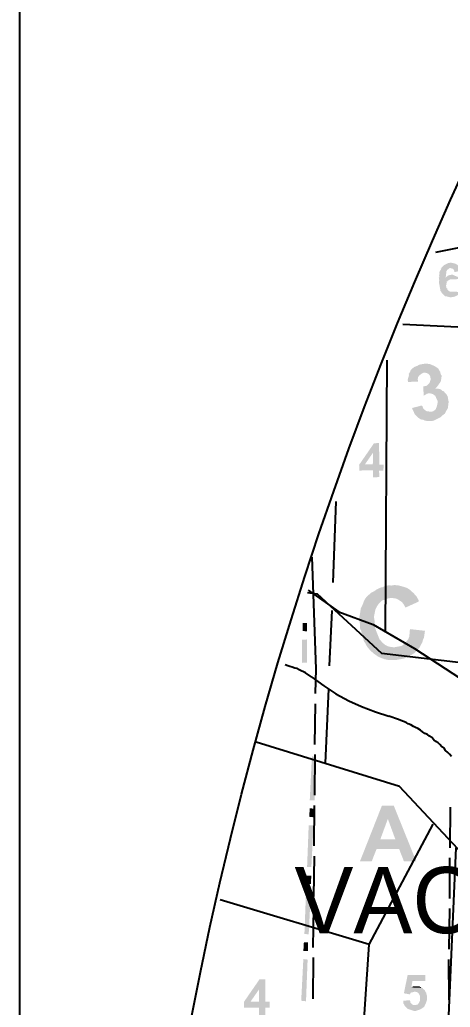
# Model space of a CAD drawing. Header units: metres. Extents: x 297 to 3998, y 336 to 1712.
# Drawn here: x 2798.4 to 2856.9, y 1105.3 to 1239.6 of the extents above; entities that cross this region are included whole.
import ezdxf

# ---------------------------------------------------------------- set-up
doc = ezdxf.new("R2010")
doc.units = ezdxf.units.M
doc.header["$MEASUREMENT"] = 0
doc.styles.get("Standard").update_dxf_attribs({"font": 'CENSCBK.TTF'})

msp = doc.modelspace()

# ---------------------------------------------------------------- hatches: boundary and pattern name
at = {"linetype": 'Continuous'}
for points in [[(2855.692, 1205.869), (2855.71, 1205.774), (2855.614, 1205.756), (2855.632, 1205.661), (2855.554, 1205.548), (2855.477, 1205.435), (2855.416, 1205.227), (2855.452, 1205.037), (2855.374, 1204.924), (2855.426, 1204.639), (2855.349, 1204.526), (2855.384, 1204.335), (2855.401, 1204.24), (2855.376, 1203.842), (2855.429, 1203.556), (2855.499, 1203.175), (2855.552, 1202.89), (2855.587, 1202.699), (2855.7, 1202.622), (2855.717, 1202.526), (2855.96, 1202.276), (2856.203, 1202.025), (2856.506, 1201.983), (2856.922, 1201.863), (2857.208, 1201.915), (2857.494, 1201.968), (2857.857, 1202.133), (2858.107, 1202.376), (2858.185, 1202.489), (2858.263, 1202.602), (2856.972, 1202.659), (2856.877, 1202.642), (2856.765, 1202.719), (2856.539, 1202.875), (2856.504, 1203.065), (2856.391, 1203.143), (2856.321, 1203.524), (2856.399, 1203.636), (2856.381, 1203.732), (2856.441, 1203.94), (2856.424, 1204.035), (2856.519, 1204.052), (2856.597, 1204.165), (2856.692, 1204.183), (2856.865, 1204.313), (2856.96, 1204.331), (2858.137, 1204.351), (2858.12, 1204.446), (2858.007, 1204.523), (2856.241, 1204.493), (2856.301, 1204.701), (2856.343, 1205.004), (2856.369, 1205.403), (2856.524, 1205.628), (2856.87, 1205.889), (2856.982, 1205.811)], [(2857.032, 1206.608), (2856.937, 1206.59), (2856.652, 1206.538), (2856.288, 1206.372), (2856.02, 1206.225), (2855.77, 1205.982), (2855.692, 1205.869), (2856.982, 1205.811), (2857.285, 1205.769), (2857.433, 1205.501), (2857.468, 1205.31), (2858.325, 1205.468), (2858.308, 1205.563), (2858.142, 1205.927), (2857.995, 1206.195), (2857.656, 1206.428), (2857.24, 1206.548), (2857.145, 1206.53)], [(2857.045, 1204.937), (2856.664, 1204.867), (2856.318, 1204.606), (2856.241, 1204.493), (2858.007, 1204.523), (2857.99, 1204.619), (2857.669, 1204.756), (2857.348, 1204.894), (2857.235, 1204.972)], [(2853.082, 1192.788), (2852.987, 1192.77), (2852.701, 1192.717), (2852.433, 1192.57), (2851.975, 1192.387), (2851.551, 1192.013), (2851.413, 1191.693), (2851.258, 1191.467), (2851.293, 1191.277), (2853.292, 1191.645), (2853.596, 1191.603), (2853.804, 1191.542), (2854.029, 1191.387), (2854.177, 1191.119), (2854.247, 1190.738), (2854.187, 1190.53), (2854.127, 1190.322), (2853.972, 1190.097), (2853.799, 1189.966), (2853.721, 1189.854), (2853.245, 1189.766), (2853.283, 1188.493), (2853.551, 1188.641), (2853.724, 1188.771), (2853.914, 1188.806), (2855.818, 1189.157), (2855.688, 1189.33), (2855.48, 1189.39), (2855.272, 1189.45), (2854.874, 1189.475), (2855.202, 1189.831), (2855.357, 1190.057), (2855.59, 1190.395), (2855.65, 1190.603), (2855.693, 1190.906), (2855.735, 1191.209), (2855.588, 1191.477), (2855.535, 1191.763), (2855.405, 1191.936), (2855.257, 1192.204), (2855.031, 1192.359), (2854.806, 1192.515), (2854.485, 1192.652), (2854.164, 1192.79), (2853.861, 1192.833), (2853.558, 1192.875), (2853.272, 1192.823)], [(2851.293, 1191.277), (2851.233, 1191.069), (2851.113, 1190.653), (2851.165, 1190.367), (2852.533, 1190.422), (2852.481, 1190.708), (2852.523, 1191.011), (2852.679, 1191.237), (2852.852, 1191.367), (2853.024, 1191.497), (2853.292, 1191.645)], [(2855.818, 1189.157), (2853.914, 1188.806), (2854.104, 1188.842), (2854.52, 1188.721), (2854.859, 1188.488), (2855.024, 1188.125), (2855.189, 1187.762), (2855.164, 1187.363), (2855.044, 1186.947), (2854.906, 1186.627), (2854.561, 1186.366), (2854.275, 1186.314), (2856.482, 1186.622), (2856.56, 1186.735), (2856.602, 1187.038), (2856.645, 1187.341), (2856.688, 1187.644), (2856.635, 1187.93), (2856.582, 1188.215), (2856.547, 1188.406), (2856.399, 1188.674), (2856.156, 1188.924), (2856.026, 1189.097)], [(2853.035, 1187.168), (2851.719, 1186.827), (2851.737, 1186.732), (2851.902, 1186.369), (2852.068, 1186.005), (2852.311, 1185.755), (2852.554, 1185.504), (2852.892, 1185.271), (2853.195, 1185.229), (2853.516, 1185.091), (2853.914, 1185.066), (2854.313, 1185.041), (2854.598, 1185.093), (2854.961, 1185.259), (2855.23, 1185.407), (2855.593, 1185.572), (2855.843, 1185.815), (2856.189, 1186.076), (2856.327, 1186.396), (2856.482, 1186.622), (2854.275, 1186.314), (2853.972, 1186.356), (2853.669, 1186.399), (2853.443, 1186.554), (2853.2, 1186.805), (2853.165, 1186.995)], [(2847.218, 1182.059), (2846.534, 1182.031), (2844.515, 1179.1), (2844.56, 1178.32), (2846.421, 1178.368), (2846.406, 1177.381), (2847.281, 1177.444), (2847.218, 1178.318), (2847.807, 1178.328), (2847.857, 1179.125), (2847.268, 1179.115), (2845.294, 1179.145), (2846.381, 1180.723)], [(2847.218, 1182.059), (2846.381, 1180.723), (2846.376, 1179.147), (2845.294, 1179.145), (2847.268, 1179.115)], [(2848.296, 1162.669), (2848.01, 1162.616), (2847.742, 1162.469), (2847.456, 1162.416), (2847.093, 1162.251), (2846.825, 1162.103), (2846.652, 1161.972), (2846.384, 1161.825), (2846.116, 1161.677), (2845.692, 1161.303), (2845.364, 1160.948), (2845.149, 1160.514), (2844.951, 1159.986), (2844.735, 1159.552), (2844.65, 1158.946), (2844.548, 1158.435), (2844.54, 1157.941), (2844.645, 1157.37), (2844.655, 1156.781), (2844.803, 1156.513), (2844.856, 1156.227), (2844.908, 1155.942), (2844.961, 1155.656), (2845.109, 1155.388), (2845.162, 1155.102), (2845.292, 1154.929), (2845.44, 1154.661), (2845.588, 1154.393), (2845.718, 1154.22), (2846.091, 1153.797), (2846.56, 1153.391), (2847.011, 1153.081), (2847.444, 1152.865), (2847.973, 1152.667), (2848.484, 1152.564), (2849.073, 1152.575), (2849.566, 1152.567), (2850.138, 1152.672), (2850.614, 1152.76), (2851.167, 1152.96), (2851.608, 1153.239), (2852.049, 1153.517), (2852.455, 1153.985), (2852.628, 1154.116), (2852.783, 1154.341), (2852.921, 1154.662), (2853.076, 1154.887), (2849.631, 1154.351), (2849.536, 1154.333), (2849.251, 1154.281), (2848.947, 1154.323), (2848.644, 1154.366), (2848.436, 1154.426), (2848.003, 1154.641), (2847.647, 1154.97), (2847.274, 1155.393), (2847.091, 1155.852), (2846.908, 1156.31), (2846.707, 1156.864), (2846.637, 1157.245), (2846.627, 1157.833), (2846.522, 1158.405), (2846.625, 1158.916), (2846.727, 1159.427), (2846.943, 1159.86), (2847.253, 1160.311), (2847.426, 1160.442), (2847.677, 1160.685), (2847.962, 1160.737), (2848.23, 1160.885), (2848.516, 1160.938), (2851.926, 1161.665), (2851.701, 1161.82), (2851.457, 1162.07), (2851.119, 1162.303), (2850.799, 1162.441), (2850.383, 1162.561), (2849.967, 1162.682), (2849.664, 1162.724), (2849.265, 1162.749), (2848.884, 1162.679), (2848.581, 1162.722)], [(2851.926, 1161.665), (2848.516, 1160.938), (2848.611, 1160.955), (2848.897, 1161.008), (2849.2, 1160.965), (2849.503, 1160.923), (2849.824, 1160.785), (2850.049, 1160.63), (2850.275, 1160.474), (2850.518, 1160.224), (2850.666, 1159.956), (2850.814, 1159.688), (2852.63, 1160.515), (2852.595, 1160.705), (2852.299, 1161.241), (2852.056, 1161.492)], [(2837.435, 1156.435), (2836.826, 1157.602), (2837.415, 1157.612)], [(2836.828, 1156.52), (2837.435, 1156.435), (2836.826, 1157.602)], [(2851.453, 1156.754), (2851.393, 1156.546), (2851.368, 1156.147), (2851.343, 1155.749), (2851.205, 1155.428), (2851.049, 1155.203), (2850.799, 1154.96), (2850.644, 1154.734), (2850.298, 1154.474), (2849.917, 1154.404), (2849.631, 1154.351), (2853.076, 1154.887), (2853.137, 1155.095), (2853.197, 1155.303), (2853.334, 1155.624), (2853.462, 1156.533)], [(2836.743, 1152.173), (2837.427, 1152.201), (2836.753, 1155.325)], [(2837.427, 1152.201), (2836.753, 1155.325), (2837.437, 1155.353)], [(2838.091, 1139.46), (2838.455, 1133.497), (2837.8, 1133.497)], [(2838.673, 1139.388), (2838.091, 1139.46), (2838.455, 1133.497)], [(2837.8, 1132.406), (2838.382, 1131.17), (2837.728, 1131.243)], [(2838.382, 1132.334), (2837.8, 1132.406), (2838.382, 1131.17)], [(2849.218, 1132.77), (2847.618, 1132.77), (2844.636, 1125.207), (2846.236, 1125.207), (2846.891, 1126.879), (2849.945, 1126.879), (2847.4, 1128.188), (2848.418, 1130.952)], [(2849.218, 1132.77), (2848.418, 1130.952), (2849.436, 1128.188), (2847.4, 1128.188), (2849.945, 1126.879), (2850.599, 1125.207), (2852.272, 1125.207)], [(2837.655, 1130.079), (2838.018, 1124.407), (2837.437, 1124.407)], [(2838.309, 1130.079), (2837.655, 1130.079), (2838.018, 1124.407)], [(2838.018, 1123.243), (2837.364, 1123.243), (2837.946, 1122.08)], [(2837.364, 1123.243), (2837.946, 1122.08), (2837.364, 1122.152)], [(2837.291, 1120.989), (2837.655, 1115.244), (2837.073, 1115.317)], [(2837.946, 1120.989), (2837.291, 1120.989), (2837.655, 1115.244)], [(2837, 1114.153), (2837.582, 1112.989), (2836.928, 1112.989)], [(2837.582, 1114.153), (2837, 1114.153), (2837.582, 1112.989)], [(2836.928, 1111.899), (2837.291, 1106.154), (2836.637, 1106.226)], [(2837.509, 1111.826), (2836.928, 1111.899), (2837.291, 1106.154)], [(2831.764, 1109.135), (2830.964, 1109.135), (2828.855, 1106.081), (2828.855, 1105.281), (2830.892, 1105.281), (2830.892, 1104.263), (2831.764, 1104.263), (2831.764, 1105.281), (2832.346, 1105.281), (2832.346, 1106.081), (2829.728, 1106.081), (2830.892, 1107.753)], [(2831.764, 1109.135), (2830.892, 1107.753), (2830.892, 1106.081), (2829.728, 1106.081), (2831.764, 1106.081)], [(2853.508, 1109.717), (2851.108, 1109.717), (2850.599, 1107.244), (2851.399, 1107.099), (2851.545, 1107.317), (2851.69, 1107.39), (2851.836, 1107.39), (2852.054, 1107.463), (2853.508, 1107.535), (2853.363, 1107.753), (2853.217, 1107.826), (2853.145, 1107.972), (2852.999, 1107.972), (2851.618, 1108.044), (2851.763, 1108.917), (2853.508, 1108.917)], [(2852.272, 1108.19), (2852.127, 1108.19), (2852.054, 1108.19), (2851.908, 1108.19), (2851.618, 1108.044), (2852.999, 1107.972), (2852.927, 1108.044), (2852.781, 1108.117), (2852.708, 1108.19), (2852.563, 1108.19), (2852.417, 1108.19)], [(2853.508, 1107.535), (2852.054, 1107.463), (2852.127, 1107.463), (2852.417, 1107.39), (2852.636, 1107.172), (2852.781, 1106.881), (2852.781, 1106.59), (2852.781, 1106.226), (2852.636, 1105.935), (2852.49, 1105.717), (2852.199, 1105.644), (2852.127, 1105.644), (2853.436, 1105.572), (2853.508, 1105.717), (2853.581, 1105.863), (2853.654, 1106.081), (2853.726, 1106.299), (2853.726, 1106.517), (2853.726, 1106.735), (2853.726, 1106.953), (2853.654, 1107.172), (2853.654, 1107.317), (2853.508, 1107.463)], [(2851.399, 1106.299), (2850.527, 1106.226), (2850.527, 1106.154), (2850.527, 1105.863), (2850.672, 1105.644), (2850.745, 1105.499), (2850.963, 1105.281), (2851.108, 1105.135), (2851.327, 1105.063), (2851.545, 1104.99), (2851.763, 1104.917), (2851.981, 1104.845), (2852.199, 1104.845), (2852.417, 1104.917), (2852.636, 1104.99), (2852.854, 1105.063), (2853.072, 1105.208), (2853.29, 1105.354), (2853.436, 1105.499), (2853.436, 1105.572), (2852.127, 1105.644), (2851.908, 1105.644), (2851.763, 1105.717), (2851.618, 1105.863), (2851.472, 1106.008), (2851.472, 1106.154)]]:
    msp.add_hatch(color=0, dxfattribs=at).paths.add_polyline_path(points)

# ---------------------------------------------------------------- linework, layer by layer
at = {"color": 7}
msp.add_lwpolyline([(3998.036, 499.936), (2798.366, 499.936), (2798.366, 1561.819), (3998.036, 1561.819)], close=True, dxfattribs=at)
at = {"color": 0, "linetype": 'Continuous'}
for points in [[(2850.439, 1198.204), (2870.069, 1197.296), (2868.582, 1210.705), (2854.899, 1207.985)], [(2848.275, 1193.319), (2848.074, 1156.427)], [(2841.366, 1174.126), (2840.927, 1163.095)], [(2838.668, 1151.346), (2838.13, 1166.538)], [(2837.504, 1161.727), (2838.818, 1161.568), (2847.545, 1153.496), (2871.107, 1150.732), (2865.435, 1144.405), (2873.361, 1129.061), (2902.014, 1109.717), (2922.885, 1110.226), (2956.919, 1116.844), (2984.627, 1109.644), (3005.861, 1098.809), (3020.188, 1088.191), (3077.856, 1085.137), (3108.4, 1091.536), (3139.452, 1082.373), (3149.997, 1088.773), (3214.647, 1069.938), (3229.991, 1061.066), (3251.008, 1065.138), (3262.28, 1059.829), (3295.151, 1068.338), (3305.404, 1065.938), (3322.93, 1053.648), (3378.054, 1056.557)], [(2837.594, 1162.055), (2841.766, 1159.103), (2846.412, 1157.4), (2852.039, 1154.106), (2858.301, 1150.042)], [(2840.782, 1159.314), (2840.418, 1151.75)], [(2838.091, 1150.223), (2837.219, 1150.805), (2836.928, 1150.95), (2836.637, 1151.096), (2836.346, 1151.241), (2836.055, 1151.387), (2835.764, 1151.46), (2835.4, 1151.605), (2835.11, 1151.678), (2834.819, 1151.75), (2834.455, 1151.896)], [(2838.598, 1147.986), (2838.668, 1151.346)], [(2838.091, 1150.223), (2839.691, 1149.06), (2841.364, 1147.969), (2843.109, 1147.023), (2844.854, 1146.224), (2846.745, 1145.496), (2848.563, 1144.915)], [(2840.331, 1148.642), (2839.909, 1138.515)], [(2838.493, 1141.076), (2838.558, 1146.601)], [(2857.072, 1139.46), (2856.781, 1139.751), (2856.563, 1139.969), (2856.272, 1140.26), (2856.054, 1140.551), (2855.763, 1140.769), (2855.472, 1141.06), (2855.254, 1141.278), (2854.963, 1141.497), (2854.672, 1141.715), (2854.381, 1142.006), (2854.09, 1142.224), (2853.799, 1142.442), (2853.436, 1142.587), (2853.145, 1142.806), (2852.854, 1143.024), (2852.49, 1143.242), (2852.199, 1143.387), (2851.908, 1143.533), (2851.545, 1143.751), (2851.181, 1143.896), (2850.89, 1144.042), (2850.527, 1144.187), (2850.163, 1144.333), (2849.872, 1144.478), (2848.563, 1144.915)], [(2838.483, 1134.184), (2838.548, 1139.708)], [(2838.378, 1127.274), (2838.443, 1132.798)], [(2856.896, 1132.556), (2856.831, 1127.032)], [(2845.872, 1113.862), (2854.599, 1130.225)], [(2857.653, 1127.025), (2849.509, 940.42), (2843.767, 836.081)], [(2838.369, 1120.381), (2838.433, 1125.906)], [(2856.791, 1125.646), (2856.821, 1120.139)], [(2844.273, 1090.227), (2845.872, 1113.862), (2825.599, 1119.961)], [(2838.264, 1113.471), (2838.346, 1118.9)], [(2856.781, 1118.754), (2856.716, 1113.229)], [(2838.271, 1106.483), (2838.319, 1112.103)], [(2856.676, 1111.843), (2856.707, 1106.336)]]:
    msp.add_lwpolyline(points, dxfattribs=at)
at = {"color": 2}
msp.add_lwpolyline([(3226.817, 1054.379), (3202.755, 1066.587), (3163.596, 1076.192), (3154.173, 1080.976), (3135.979, 1074.974), (3105.296, 1085.003), (3085.96, 1078.945), (3061.295, 1078.749), (3044.524, 1075.16), (3030.3, 1081.447), (3014.188, 1079.712), (2970.373, 1104.158), (2945.321, 1096.267), (2906.99, 1090.614), (2875.143, 1108.482), (2850.02, 1135.347), (2830.535, 1141.41)], dxfattribs=at)
at = {"color": 1, "linetype": 'ByBlock'}
msp.add_circle((3312.782, 1009.358), 500, dxfattribs=at)

# ---------------------------------------------------------------- texts
at = {"color": 2, "linetype": 'Continuous'}
msp.add_text('VACANT LAND ', height=9, dxfattribs=at).set_placement((2835.711, 1115.412))

doc.saveas('drawing.dxf')
